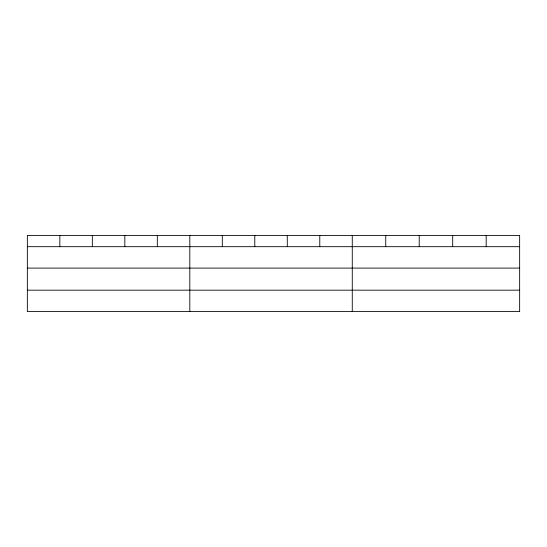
<?xml version="1.0" encoding="UTF-8"?>
<svg xmlns="http://www.w3.org/2000/svg" width="547" height="547" viewBox="0 0 547 547"><rect width="100%" height="100%" fill="white"/><g stroke="black" fill="none" stroke-linecap="round" stroke-linejoin="round"><path stroke-width="0.82" d="M27.35 246.683L519.65 246.683M27.35 268.098L519.65 268.098M27.35 290.17L519.65 290.17M486.174 235.408L486.174 246.683M452.697 235.408L452.697 246.683M419.221 235.408L419.221 246.683M385.744 235.408L385.744 246.683M352.268 235.408L352.268 311.592M319.776 235.408L319.776 246.683M287.284 235.408L287.284 246.683M254.793 235.408L254.793 246.683M222.301 235.408L222.301 246.683M189.809 235.408L189.809 311.592M157.317 235.408L157.317 246.683M124.825 235.408L124.825 246.683M92.334 235.408L92.334 246.683M59.842 235.408L59.842 246.683M519.65 235.408L27.35 235.408L27.35 311.592L519.65 311.592L519.65 235.408"/></g></svg>
